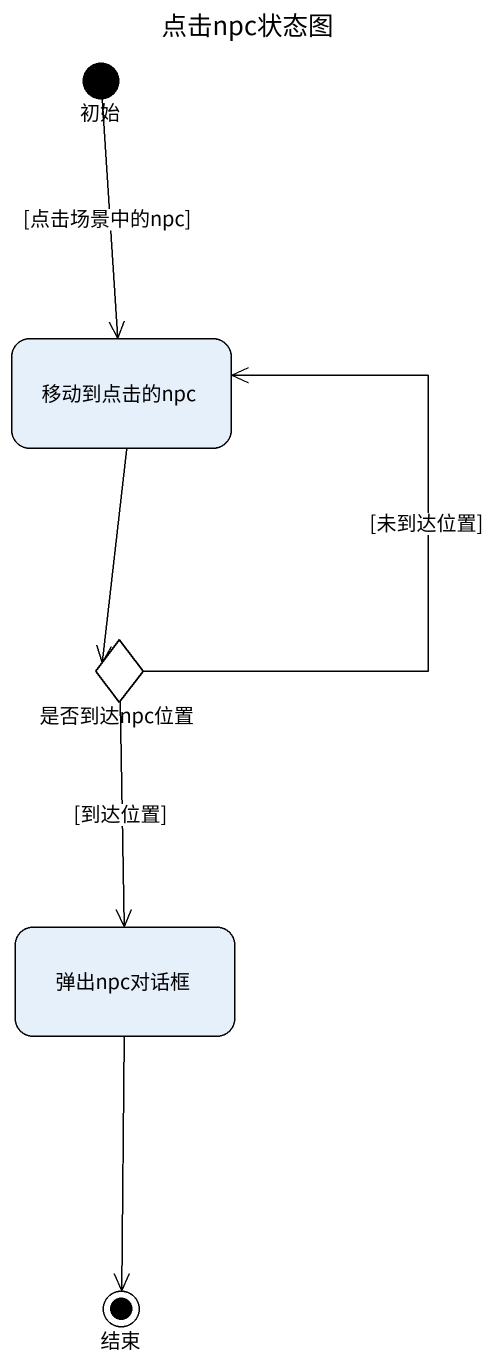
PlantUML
@startuml
title 点击npc状态图
hide empty description
state 初始 <<start>>
state 移动到点击的npc
state 是否到达npc位置 <<choice>>
state 弹出npc对话框
state 结束 <<end>>
初始 --> 移动到点击的npc : [点击场景中的npc]
移动到点击的npc --> 是否到达npc位置
是否到达npc位置 -up-> 移动到点击的npc : [未到达位置]
是否到达npc位置 --> 弹出npc对话框 : [到达位置]
弹出npc对话框 --> 结束
@enduml
